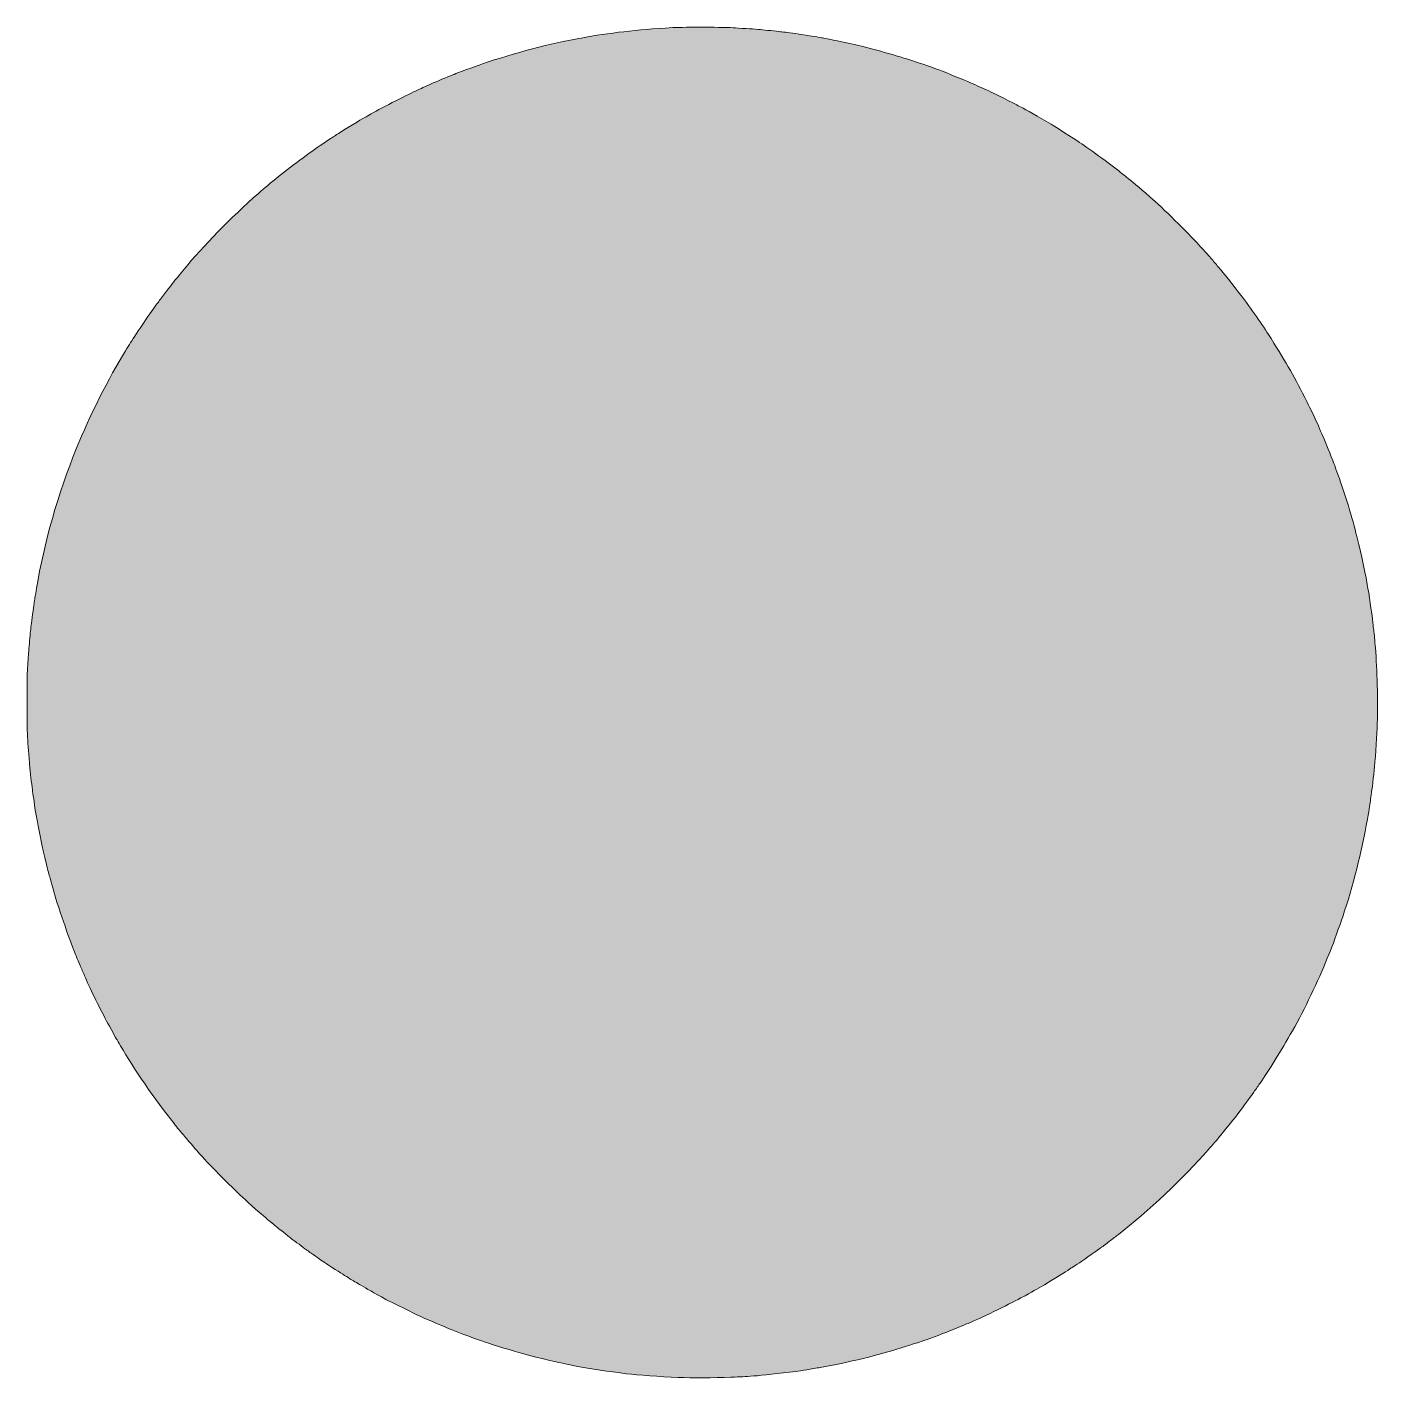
# Model space of a CAD drawing. Header units: inches. Extents: x -41.6 to -30.4, y 24.1 to 25.5.
# Drawn here: x -41.553 to -40.184, y 24.13 to 25.499 of the extents above; entities that cross this region are included whole.
import ezdxf

# ---------------------------------------------------------------- set-up
doc = ezdxf.new("R2010")
doc.units = ezdxf.units.IN
doc.header["$MEASUREMENT"] = 0
doc.layers.add('Baseball', color=7, linetype='Continuous')

msp = doc.modelspace()

# ---------------------------------------------------------------- hatches: boundary and pattern name
at = {"layer": 'Baseball'}
h = msp.add_hatch(color=7, dxfattribs=at)
h.dxf.hatch_style = 2
edge = h.paths.add_edge_path()
edge.add_spline(control_points=[(-40.1843, 24.7935), (-40.1846, 24.7827), (-40.186, 24.7616), (-40.1871, 24.7499), (-40.1879, 24.741), (-40.1898, 24.7244), (-40.1902, 24.7228), (-40.1903, 24.7223), (-40.1907, 24.7196), (-40.191, 24.7169), (-40.1917, 24.7116), (-40.1922, 24.7083), (-40.1943, 24.6965), (-40.2002, 24.6629), (-40.2088, 24.6289), (-40.2193, 24.5976), (-40.2219, 24.5899), (-40.2296, 24.5684), (-40.2306, 24.5662), (-40.231, 24.5654), (-40.2329, 24.5606), (-40.2349, 24.5556), (-40.2442, 24.5325), (-40.2581, 24.5036), (-40.2702, 24.482), (-40.2818, 24.4616), (-40.2943, 24.4413), (-40.3031, 24.4289), (-40.3044, 24.427), (-40.3072, 24.4229), (-40.3094, 24.4198), (-40.3116, 24.4166), (-40.3142, 24.4131), (-40.315, 24.412), (-40.3159, 24.4108), (-40.3176, 24.4086), (-40.3188, 24.4069), (-40.3245, 24.399), (-40.3313, 24.3903), (-40.3383, 24.3819), (-40.3408, 24.3788), (-40.3434, 24.3757), (-40.344, 24.3749), (-40.3446, 24.3741), (-40.3468, 24.3715), (-40.3488, 24.3692), (-40.3509, 24.3668), (-40.354, 24.3632), (-40.3557, 24.3612), (-40.3796, 24.3338), (-40.4178, 24.2978), (-40.4465, 24.2757), (-40.4487, 24.274), (-40.4528, 24.2709), (-40.4556, 24.2687), (-40.4584, 24.2665), (-40.4615, 24.2642), (-40.4625, 24.2635), (-40.4635, 24.2628), (-40.467, 24.2604), (-40.4703, 24.258), (-40.4807, 24.2506), (-40.4882, 24.2455), (-40.4919, 24.2432), (-40.4939, 24.242), (-40.4961, 24.2405), (-40.4968, 24.24), (-40.4986, 24.2386), (-40.5122, 24.2302), (-40.5215, 24.2247), (-40.5297, 24.2198), (-40.5329, 24.218), (-40.5456, 24.2112), (-40.5587, 24.204), (-40.5873, 24.1903), (-40.5989, 24.1855), (-40.6008, 24.1848), (-40.6044, 24.1833), (-40.6069, 24.1822), (-40.6095, 24.1811), (-40.6137, 24.1793), (-40.6164, 24.1783), (-40.6191, 24.1773), (-40.6224, 24.176), (-40.6238, 24.1754), (-40.6291, 24.1733), (-40.645, 24.1675), (-40.6481, 24.1665), (-40.6499, 24.166), (-40.6557, 24.1642), (-40.6612, 24.1624), (-40.6899, 24.1532), (-40.7206, 24.1457), (-40.7489, 24.1408), (-40.7522, 24.1402), (-40.7583, 24.1392), (-40.7624, 24.1385), (-40.7664, 24.1378), (-40.7713, 24.137), (-40.7733, 24.1368), (-40.7911, 24.1346), (-40.8074, 24.1328), (-40.8159, 24.1322), (-40.8259, 24.1315), (-40.8285, 24.1313), (-40.8393, 24.1309), (-40.8571, 24.1302), (-40.8783, 24.1301), (-40.8929, 24.1307), (-40.8929, 24.1307), (-40.8929, 24.1307), (-40.8929, 24.1307), (-40.9111, 24.1314), (-40.9334, 24.133), (-40.945, 24.1345), (-40.9477, 24.1349), (-40.9514, 24.1353), (-40.9534, 24.1356), (-40.9677, 24.1373), (-40.9891, 24.1407), (-41.0009, 24.1432), (-41.0041, 24.1439), (-41.0082, 24.1447), (-41.0099, 24.145), (-41.0177, 24.1465), (-41.042, 24.1525), (-41.0542, 24.1559), (-41.0661, 24.1593), (-41.0847, 24.1652), (-41.0928, 24.1681), (-41.0942, 24.1686), (-41.0974, 24.1697), (-41.1, 24.1706), (-41.1119, 24.1747), (-41.1359, 24.1845), (-41.1542, 24.1927), (-41.1591, 24.1949), (-41.1839, 24.2072), (-41.1888, 24.2098), (-41.2019, 24.2169), (-41.2084, 24.2206), (-41.2143, 24.2241), (-41.218, 24.2264), (-41.2229, 24.2293), (-41.2253, 24.2307), (-41.2306, 24.2338), (-41.2333, 24.2356), (-41.244, 24.2426), (-41.2531, 24.2485), (-41.254, 24.2491), (-41.2604, 24.2536), (-41.2673, 24.2584), (-41.2679, 24.2589), (-41.2698, 24.2603), (-41.2708, 24.2611), (-41.274, 24.2635), (-41.2769, 24.2656), (-41.2798, 24.2677), (-41.2833, 24.2703), (-41.2845, 24.2713), (-41.2858, 24.2723), (-41.2895, 24.2752), (-41.2927, 24.2778), (-41.296, 24.2803), (-41.3011, 24.2844), (-41.3041, 24.2869), (-41.307, 24.2894), (-41.3104, 24.2921), (-41.3114, 24.293), (-41.3149, 24.2959), (-41.3267, 24.3064), (-41.3343, 24.3134), (-41.3449, 24.3232), (-41.3726, 24.3512), (-41.3777, 24.3574), (-41.379, 24.3589), (-41.3821, 24.3625), (-41.3847, 24.3654), (-41.3872, 24.3683), (-41.3901, 24.3716), (-41.391, 24.3728), (-41.3919, 24.374), (-41.3938, 24.3762), (-41.3952, 24.3779), (-41.3967, 24.3795), (-41.4004, 24.384), (-41.4035, 24.388), (-41.4229, 24.4122), (-41.4444, 24.4435), (-41.4578, 24.4669), (-41.4595, 24.4699), (-41.4611, 24.4725), (-41.4613, 24.4728), (-41.4618, 24.4734), (-41.4691, 24.4865), (-41.4719, 24.4917), (-41.4795, 24.5062), (-41.4897, 24.527), (-41.4943, 24.5377), (-41.4955, 24.5407), (-41.4976, 24.5455), (-41.4988, 24.5483), (-41.5, 24.551), (-41.5016, 24.5547), (-41.5023, 24.5565), (-41.503, 24.5582), (-41.504, 24.5607), (-41.5045, 24.562), (-41.5091, 24.5726), (-41.5225, 24.6119), (-41.5262, 24.6257), (-41.5269, 24.6281), (-41.5281, 24.6325), (-41.5289, 24.6354), (-41.5297, 24.6383), (-41.5312, 24.6438), (-41.5321, 24.6476), (-41.533, 24.6514), (-41.5342, 24.656), (-41.5346, 24.6577), (-41.5361, 24.6634), (-41.5403, 24.6839), (-41.542, 24.6938), (-41.5424, 24.6961), (-41.5429, 24.6987), (-41.5431, 24.6995), (-41.5433, 24.7004), (-41.5437, 24.7024), (-41.5439, 24.704), (-41.5444, 24.7074), (-41.5462, 24.7204), (-41.5469, 24.7244), (-41.5475, 24.7287), (-41.5489, 24.7404), (-41.5496, 24.7482), (-41.5522, 24.7764), (-41.5525, 24.7828), (-41.5525, 24.8127), (-41.5526, 24.8379), (-41.5522, 24.8502), (-41.5511, 24.8642), (-41.5508, 24.867), (-41.5505, 24.8716), (-41.5502, 24.8745), (-41.5496, 24.8825), (-41.549, 24.8882), (-41.5483, 24.8929), (-41.548, 24.8952), (-41.5474, 24.9002), (-41.5469, 24.904), (-41.5455, 24.9149), (-41.5452, 24.9171), (-41.5445, 24.9207), (-41.5442, 24.9226), (-41.5434, 24.927), (-41.5429, 24.9306), (-41.5354, 24.9761), (-41.521, 25.0266), (-41.5026, 25.0719), (-41.4892, 25.1051), (-41.4698, 25.1436), (-41.4526, 25.1712), (-41.451, 25.1738), (-41.4488, 25.1774), (-41.4476, 25.1794), (-41.4418, 25.1887), (-41.426, 25.212), (-41.4209, 25.2187), (-41.4199, 25.22), (-41.4169, 25.224), (-41.4141, 25.2276), (-41.4056, 25.2388), (-41.4039, 25.2411), (-41.3999, 25.2459), (-41.3978, 25.2484), (-41.3947, 25.2521), (-41.3931, 25.2541), (-41.3747, 25.2767), (-41.3462, 25.3058), (-41.3181, 25.3307), (-41.3068, 25.3406), (-41.29, 25.3541), (-41.2728, 25.3668), (-41.2638, 25.3735), (-41.2593, 25.3766), (-41.248, 25.3841), (-41.2439, 25.3868), (-41.2397, 25.3896), (-41.2388, 25.3902), (-41.2357, 25.3924), (-41.2189, 25.4026), (-41.2123, 25.4064), (-41.2105, 25.4074), (-41.2074, 25.4092), (-41.2056, 25.4103), (-41.1967, 25.4155), (-41.1685, 25.4301), (-41.1588, 25.4344), (-41.1564, 25.4355), (-41.1531, 25.437), (-41.1514, 25.4378), (-41.1456, 25.4406), (-41.1367, 25.4444), (-41.1292, 25.4475), (-41.125, 25.4492), (-41.1207, 25.4509), (-41.1198, 25.4513), (-41.1168, 25.4526), (-41.0991, 25.4591), (-41.0911, 25.4619), (-41.0604, 25.4725), (-41.0192, 25.4833), (-40.9934, 25.4876), (-40.9898, 25.4882), (-40.9858, 25.4889), (-40.9844, 25.4892), (-40.9808, 25.4901), (-40.9609, 25.493), (-40.9479, 25.4945), (-40.9321, 25.4964), (-40.919, 25.4974), (-40.898, 25.4986), (-40.8849, 25.4993), (-40.846, 25.4991), (-40.8347, 25.4984), (-40.831, 25.4981), (-40.8246, 25.4977), (-40.8206, 25.4975), (-40.8165, 25.4972), (-40.8115, 25.4968), (-40.8094, 25.4966), (-40.8073, 25.4964), (-40.8025, 25.4959), (-40.7988, 25.4956), (-40.7951, 25.4952), (-40.7908, 25.4947), (-40.7891, 25.4945), (-40.7875, 25.4943), (-40.7845, 25.4939), (-40.7824, 25.4937), (-40.7744, 25.4928), (-40.768, 25.4918), (-40.755, 25.4896), (-40.7513, 25.489), (-40.7474, 25.4884), (-40.7463, 25.4882), (-40.7453, 25.4881), (-40.7423, 25.4875), (-40.7398, 25.487), (-40.7352, 25.4861), (-40.7338, 25.4858), (-40.7206, 25.4829), (-40.7033, 25.4792), (-40.6803, 25.473), (-40.6601, 25.4666), (-40.649, 25.4631), (-40.64, 25.46), (-40.6286, 25.4558), (-40.6198, 25.4524), (-40.6018, 25.4452), (-40.5966, 25.4428), (-40.5944, 25.4419), (-40.5902, 25.44), (-40.5873, 25.4387), (-40.5844, 25.4374), (-40.5805, 25.4357), (-40.5787, 25.4349), (-40.5743, 25.4329), (-40.5501, 25.4208), (-40.5495, 25.4203), (-40.5493, 25.4201), (-40.5474, 25.4191), (-40.5453, 25.418), (-40.5405, 25.4157), (-40.5277, 25.4084), (-40.5148, 25.4008), (-40.5105, 25.3982), (-40.4924, 25.3866), (-40.4859, 25.3823), (-40.475, 25.375), (-40.4507, 25.3572), (-40.4431, 25.3509), (-40.4414, 25.3495), (-40.4394, 25.3479), (-40.4387, 25.3474), (-40.4325, 25.3425), (-40.4266, 25.3376), (-40.4146, 25.3271), (-40.4019, 25.316), (-40.3764, 25.291), (-40.3652, 25.2786), (-40.362, 25.275), (-40.358, 25.2707), (-40.3564, 25.2689), (-40.3548, 25.2671), (-40.3515, 25.2634), (-40.3492, 25.2607), (-40.3469, 25.2579), (-40.3438, 25.2542), (-40.3423, 25.2525), (-40.3395, 25.2492), (-40.3241, 25.2297), (-40.3209, 25.2254), (-40.3102, 25.211), (-40.2985, 25.1942), (-40.2918, 25.1835), (-40.2762, 25.1587), (-40.2675, 25.1433), (-40.2556, 25.1196), (-40.248, 25.1042), (-40.2442, 25.096), (-40.2365, 25.0776), (-40.234, 25.0717), (-40.2271, 25.0543), (-40.2271, 25.0539), (-40.2271, 25.0538), (-40.2257, 25.0499), (-40.224, 25.0452), (-40.2172, 25.0267), (-40.2094, 25.001), (-40.205, 24.983), (-40.1991, 24.9585), (-40.1981, 24.9539), (-40.1944, 24.9342), (-40.1926, 24.9245), (-40.1901, 24.907), (-40.1887, 24.8952), (-40.1885, 24.893), (-40.1881, 24.8898), (-40.1879, 24.8882), (-40.1876, 24.8866), (-40.1873, 24.883), (-40.187, 24.8802), (-40.1868, 24.8774), (-40.1864, 24.8729), (-40.1862, 24.8701), (-40.1843, 24.8473), (-40.1836, 24.8175), (-40.1843, 24.7935)], knot_values=[0, 0, 0, 0, 1, 1, 1, 2, 2, 2, 3, 3, 3, 4, 4, 4, 5, 5, 5, 6, 6, 6, 7, 7, 7, 8, 8, 8, 9, 9, 9, 10, 10, 10, 11, 11, 11, 12, 12, 12, 13, 13, 13, 14, 14, 14, 15, 15, 15, 16, 16, 16, 17, 17, 17, 18, 18, 18, 19, 19, 19, 20, 20, 20, 21, 21, 21, 22, 22, 22, 23, 23, 23, 24, 24, 24, 25, 25, 25, 26, 26, 26, 27, 27, 27, 28, 28, 28, 29, 29, 29, 30, 30, 30, 31, 31, 31, 32, 32, 32, 33, 33, 33, 34, 34, 34, 35, 35, 35, 36, 36, 36, 37, 37, 37, 38, 38, 38, 39, 39, 39, 40, 40, 40, 41, 41, 41, 42, 42, 42, 43, 43, 43, 44, 44, 44, 45, 45, 45, 46, 46, 46, 47, 47, 47, 48, 48, 48, 49, 49, 49, 50, 50, 50, 51, 51, 51, 52, 52, 52, 53, 53, 53, 54, 54, 54, 55, 55, 55, 56, 56, 56, 57, 57, 57, 58, 58, 58, 59, 59, 59, 60, 60, 60, 61, 61, 61, 62, 62, 62, 63, 63, 63, 64, 64, 64, 65, 65, 65, 66, 66, 66, 67, 67, 67, 68, 68, 68, 69, 69, 69, 70, 70, 70, 71, 71, 71, 72, 72, 72, 73, 73, 73, 74, 74, 74, 75, 75, 75, 76, 76, 76, 77, 77, 77, 78, 78, 78, 79, 79, 79, 80, 80, 80, 81, 81, 81, 82, 82, 82, 83, 83, 83, 84, 84, 84, 85, 85, 85, 86, 86, 86, 87, 87, 87, 88, 88, 88, 89, 89, 89, 90, 90, 90, 91, 91, 91, 92, 92, 92, 93, 93, 93, 94, 94, 94, 95, 95, 95, 96, 96, 96, 97, 97, 97, 98, 98, 98, 99, 99, 99, 100, 100, 100, 101, 101, 101, 102, 102, 102, 103, 103, 103, 104, 104, 104, 105, 105, 105, 106, 106, 106, 107, 107, 107, 108, 108, 108, 109, 109, 109, 110, 110, 110, 111, 111, 111, 112, 112, 112, 113, 113, 113, 114, 114, 114, 115, 115, 115, 116, 116, 116, 117, 117, 117, 118, 118, 118, 119, 119, 119, 120, 120, 120, 121, 121, 121, 122, 122, 122, 123, 123, 123, 124, 124, 124, 125, 125, 125, 126, 126, 126, 127, 127, 127, 128, 128, 128, 129, 129, 129, 130, 130, 130, 131, 131, 131, 132, 132, 132, 133, 133, 133, 134, 134, 134, 135, 135, 135, 136, 136, 136, 137, 137, 137, 138, 138, 138, 139, 139, 139, 140, 140, 140, 141, 141, 141, 142, 142, 142, 143, 143, 143, 144, 144, 144, 145, 145, 145, 146, 146, 146, 146], degree=3, periodic=1)

# ---------------------------------------------------------------- linework, layer by layer
at = {"layer": 'Baseball', "lineweight": 0}
msp.add_open_spline([(-40.1843, 24.7935), (-40.1846, 24.7827), (-40.186, 24.7616), (-40.1871, 24.7499), (-40.1879, 24.741), (-40.1898, 24.7244), (-40.1902, 24.7228), (-40.1903, 24.7223), (-40.1907, 24.7196), (-40.191, 24.7169), (-40.1917, 24.7116), (-40.1922, 24.7083), (-40.1943, 24.6965), (-40.2002, 24.6629), (-40.2088, 24.6289), (-40.2193, 24.5976), (-40.2219, 24.5899), (-40.2296, 24.5684), (-40.2306, 24.5662), (-40.231, 24.5654), (-40.2329, 24.5606), (-40.2349, 24.5556), (-40.2442, 24.5325), (-40.2581, 24.5036), (-40.2702, 24.482), (-40.2818, 24.4616), (-40.2943, 24.4413), (-40.3031, 24.4289), (-40.3044, 24.427), (-40.3072, 24.4229), (-40.3094, 24.4198), (-40.3116, 24.4166), (-40.3142, 24.4131), (-40.315, 24.412), (-40.3159, 24.4108), (-40.3176, 24.4086), (-40.3188, 24.4069), (-40.3245, 24.399), (-40.3313, 24.3903), (-40.3383, 24.3819), (-40.3408, 24.3788), (-40.3434, 24.3757), (-40.344, 24.3749), (-40.3446, 24.3741), (-40.3468, 24.3715), (-40.3488, 24.3692), (-40.3509, 24.3668), (-40.354, 24.3632), (-40.3557, 24.3612), (-40.3796, 24.3338), (-40.4178, 24.2978), (-40.4465, 24.2757), (-40.4487, 24.274), (-40.4528, 24.2709), (-40.4556, 24.2687), (-40.4584, 24.2665), (-40.4615, 24.2642), (-40.4625, 24.2635), (-40.4635, 24.2628), (-40.467, 24.2604), (-40.4703, 24.258), (-40.4807, 24.2506), (-40.4882, 24.2455), (-40.4919, 24.2432), (-40.4939, 24.242), (-40.4961, 24.2405), (-40.4968, 24.24), (-40.4986, 24.2386), (-40.5122, 24.2302), (-40.5215, 24.2247), (-40.5297, 24.2198), (-40.5329, 24.218), (-40.5456, 24.2112), (-40.5587, 24.204), (-40.5873, 24.1903), (-40.5989, 24.1855), (-40.6008, 24.1848), (-40.6044, 24.1833), (-40.6069, 24.1822), (-40.6095, 24.1811), (-40.6137, 24.1793), (-40.6164, 24.1783), (-40.6191, 24.1773), (-40.6224, 24.176), (-40.6238, 24.1754), (-40.6291, 24.1733), (-40.645, 24.1675), (-40.6481, 24.1665), (-40.6499, 24.166), (-40.6557, 24.1642), (-40.6612, 24.1624), (-40.6899, 24.1532), (-40.7206, 24.1457), (-40.7489, 24.1408), (-40.7522, 24.1402), (-40.7583, 24.1392), (-40.7624, 24.1385), (-40.7664, 24.1378), (-40.7713, 24.137), (-40.7733, 24.1368), (-40.7911, 24.1346), (-40.8074, 24.1328), (-40.8159, 24.1322), (-40.8259, 24.1315), (-40.8285, 24.1313), (-40.8393, 24.1309), (-40.8571, 24.1302), (-40.8783, 24.1301), (-40.8929, 24.1307), (-40.8929, 24.1307), (-40.8929, 24.1307), (-40.8929, 24.1307), (-40.9111, 24.1314), (-40.9334, 24.133), (-40.945, 24.1345), (-40.9477, 24.1349), (-40.9514, 24.1353), (-40.9534, 24.1356), (-40.9677, 24.1373), (-40.9891, 24.1407), (-41.0009, 24.1432), (-41.0041, 24.1439), (-41.0082, 24.1447), (-41.0099, 24.145), (-41.0177, 24.1465), (-41.042, 24.1525), (-41.0542, 24.1559), (-41.0661, 24.1593), (-41.0847, 24.1652), (-41.0928, 24.1681), (-41.0942, 24.1686), (-41.0974, 24.1697), (-41.1, 24.1706), (-41.1119, 24.1747), (-41.1359, 24.1845), (-41.1542, 24.1927), (-41.1591, 24.1949), (-41.1839, 24.2072), (-41.1888, 24.2098), (-41.2019, 24.2169), (-41.2084, 24.2206), (-41.2143, 24.2241), (-41.218, 24.2264), (-41.2229, 24.2293), (-41.2253, 24.2307), (-41.2306, 24.2338), (-41.2333, 24.2356), (-41.244, 24.2426), (-41.2531, 24.2485), (-41.254, 24.2491), (-41.2604, 24.2536), (-41.2673, 24.2584), (-41.2679, 24.2589), (-41.2698, 24.2603), (-41.2708, 24.2611), (-41.274, 24.2635), (-41.2769, 24.2656), (-41.2798, 24.2677), (-41.2833, 24.2703), (-41.2845, 24.2713), (-41.2858, 24.2723), (-41.2895, 24.2752), (-41.2927, 24.2778), (-41.296, 24.2803), (-41.3011, 24.2844), (-41.3041, 24.2869), (-41.307, 24.2894), (-41.3104, 24.2921), (-41.3114, 24.293), (-41.3149, 24.2959), (-41.3267, 24.3064), (-41.3343, 24.3134), (-41.3449, 24.3232), (-41.3726, 24.3512), (-41.3777, 24.3574), (-41.379, 24.3589), (-41.3821, 24.3625), (-41.3847, 24.3654), (-41.3872, 24.3683), (-41.3901, 24.3716), (-41.391, 24.3728), (-41.3919, 24.374), (-41.3938, 24.3762), (-41.3952, 24.3779), (-41.3967, 24.3795), (-41.4004, 24.384), (-41.4035, 24.388), (-41.4229, 24.4122), (-41.4444, 24.4435), (-41.4578, 24.4669), (-41.4595, 24.4699), (-41.4611, 24.4725), (-41.4613, 24.4728), (-41.4618, 24.4734), (-41.4691, 24.4865), (-41.4719, 24.4917), (-41.4795, 24.5062), (-41.4897, 24.527), (-41.4943, 24.5377), (-41.4955, 24.5407), (-41.4976, 24.5455), (-41.4988, 24.5483), (-41.5, 24.551), (-41.5016, 24.5547), (-41.5023, 24.5565), (-41.503, 24.5582), (-41.504, 24.5607), (-41.5045, 24.562), (-41.5091, 24.5726), (-41.5225, 24.6119), (-41.5262, 24.6257), (-41.5269, 24.6281), (-41.5281, 24.6325), (-41.5289, 24.6354), (-41.5297, 24.6383), (-41.5312, 24.6438), (-41.5321, 24.6476), (-41.533, 24.6514), (-41.5342, 24.656), (-41.5346, 24.6577), (-41.5361, 24.6634), (-41.5403, 24.6839), (-41.542, 24.6938), (-41.5424, 24.6961), (-41.5429, 24.6987), (-41.5431, 24.6995), (-41.5433, 24.7004), (-41.5437, 24.7024), (-41.5439, 24.704), (-41.5444, 24.7074), (-41.5462, 24.7204), (-41.5469, 24.7244), (-41.5475, 24.7287), (-41.5489, 24.7404), (-41.5496, 24.7482), (-41.5522, 24.7764), (-41.5525, 24.7828), (-41.5525, 24.8127), (-41.5526, 24.8379), (-41.5522, 24.8502), (-41.5511, 24.8642), (-41.5508, 24.867), (-41.5505, 24.8716), (-41.5502, 24.8745), (-41.5496, 24.8825), (-41.549, 24.8882), (-41.5483, 24.8929), (-41.548, 24.8952), (-41.5474, 24.9002), (-41.5469, 24.904), (-41.5455, 24.9149), (-41.5452, 24.9171), (-41.5445, 24.9207), (-41.5442, 24.9226), (-41.5434, 24.927), (-41.5429, 24.9306), (-41.5354, 24.9761), (-41.521, 25.0266), (-41.5026, 25.0719), (-41.4892, 25.1051), (-41.4698, 25.1436), (-41.4526, 25.1712), (-41.451, 25.1738), (-41.4488, 25.1774), (-41.4476, 25.1794), (-41.4418, 25.1887), (-41.426, 25.212), (-41.4209, 25.2187), (-41.4199, 25.22), (-41.4169, 25.224), (-41.4141, 25.2276), (-41.4056, 25.2388), (-41.4039, 25.2411), (-41.3999, 25.2459), (-41.3978, 25.2484), (-41.3947, 25.2521), (-41.3931, 25.2541), (-41.3747, 25.2767), (-41.3462, 25.3058), (-41.3181, 25.3307), (-41.3068, 25.3406), (-41.29, 25.3541), (-41.2728, 25.3668), (-41.2638, 25.3735), (-41.2593, 25.3766), (-41.248, 25.3841), (-41.2439, 25.3868), (-41.2397, 25.3896), (-41.2388, 25.3902), (-41.2357, 25.3924), (-41.2189, 25.4026), (-41.2123, 25.4064), (-41.2105, 25.4074), (-41.2074, 25.4092), (-41.2056, 25.4103), (-41.1967, 25.4155), (-41.1685, 25.4301), (-41.1588, 25.4344), (-41.1564, 25.4355), (-41.1531, 25.437), (-41.1514, 25.4378), (-41.1456, 25.4406), (-41.1367, 25.4444), (-41.1292, 25.4475), (-41.125, 25.4492), (-41.1207, 25.4509), (-41.1198, 25.4513), (-41.1168, 25.4526), (-41.0991, 25.4591), (-41.0911, 25.4619), (-41.0604, 25.4725), (-41.0192, 25.4833), (-40.9934, 25.4876), (-40.9898, 25.4882), (-40.9858, 25.4889), (-40.9844, 25.4892), (-40.9808, 25.4901), (-40.9609, 25.493), (-40.9479, 25.4945), (-40.9321, 25.4964), (-40.919, 25.4974), (-40.898, 25.4986), (-40.8849, 25.4993), (-40.846, 25.4991), (-40.8347, 25.4984), (-40.831, 25.4981), (-40.8246, 25.4977), (-40.8206, 25.4975), (-40.8165, 25.4972), (-40.8115, 25.4968), (-40.8094, 25.4966), (-40.8073, 25.4964), (-40.8025, 25.4959), (-40.7988, 25.4956), (-40.7951, 25.4952), (-40.7908, 25.4947), (-40.7891, 25.4945), (-40.7875, 25.4943), (-40.7845, 25.4939), (-40.7824, 25.4937), (-40.7744, 25.4928), (-40.768, 25.4918), (-40.755, 25.4896), (-40.7513, 25.489), (-40.7474, 25.4884), (-40.7463, 25.4882), (-40.7453, 25.4881), (-40.7423, 25.4875), (-40.7398, 25.487), (-40.7352, 25.4861), (-40.7338, 25.4858), (-40.7206, 25.4829), (-40.7033, 25.4792), (-40.6803, 25.473), (-40.6601, 25.4666), (-40.649, 25.4631), (-40.64, 25.46), (-40.6286, 25.4558), (-40.6198, 25.4524), (-40.6018, 25.4452), (-40.5966, 25.4428), (-40.5944, 25.4419), (-40.5902, 25.44), (-40.5873, 25.4387), (-40.5844, 25.4374), (-40.5805, 25.4357), (-40.5787, 25.4349), (-40.5743, 25.4329), (-40.5501, 25.4208), (-40.5495, 25.4203), (-40.5493, 25.4201), (-40.5474, 25.4191), (-40.5453, 25.418), (-40.5405, 25.4157), (-40.5277, 25.4084), (-40.5148, 25.4008), (-40.5105, 25.3982), (-40.4924, 25.3866), (-40.4859, 25.3823), (-40.475, 25.375), (-40.4507, 25.3572), (-40.4431, 25.3509), (-40.4414, 25.3495), (-40.4394, 25.3479), (-40.4387, 25.3474), (-40.4325, 25.3425), (-40.4266, 25.3376), (-40.4146, 25.3271), (-40.4019, 25.316), (-40.3764, 25.291), (-40.3652, 25.2786), (-40.362, 25.275), (-40.358, 25.2707), (-40.3564, 25.2689), (-40.3548, 25.2671), (-40.3515, 25.2634), (-40.3492, 25.2607), (-40.3469, 25.2579), (-40.3438, 25.2542), (-40.3423, 25.2525), (-40.3395, 25.2492), (-40.3241, 25.2297), (-40.3209, 25.2254), (-40.3102, 25.211), (-40.2985, 25.1942), (-40.2918, 25.1835), (-40.2762, 25.1587), (-40.2675, 25.1433), (-40.2556, 25.1196), (-40.248, 25.1042), (-40.2442, 25.096), (-40.2365, 25.0776), (-40.234, 25.0717), (-40.2271, 25.0543), (-40.2271, 25.0539), (-40.2271, 25.0538), (-40.2257, 25.0499), (-40.224, 25.0452), (-40.2172, 25.0267), (-40.2094, 25.001), (-40.205, 24.983), (-40.1991, 24.9585), (-40.1981, 24.9539), (-40.1944, 24.9342), (-40.1926, 24.9245), (-40.1901, 24.907), (-40.1887, 24.8952), (-40.1885, 24.893), (-40.1881, 24.8898), (-40.1879, 24.8882), (-40.1876, 24.8866), (-40.1873, 24.883), (-40.187, 24.8802), (-40.1868, 24.8774), (-40.1864, 24.8729), (-40.1862, 24.8701), (-40.1843, 24.8473), (-40.1836, 24.8175), (-40.1843, 24.7935)], degree=3, knots=[0, 0, 0, 0, 1, 1, 1, 2, 2, 2, 3, 3, 3, 4, 4, 4, 5, 5, 5, 6, 6, 6, 7, 7, 7, 8, 8, 8, 9, 9, 9, 10, 10, 10, 11, 11, 11, 12, 12, 12, 13, 13, 13, 14, 14, 14, 15, 15, 15, 16, 16, 16, 17, 17, 17, 18, 18, 18, 19, 19, 19, 20, 20, 20, 21, 21, 21, 22, 22, 22, 23, 23, 23, 24, 24, 24, 25, 25, 25, 26, 26, 26, 27, 27, 27, 28, 28, 28, 29, 29, 29, 30, 30, 30, 31, 31, 31, 32, 32, 32, 33, 33, 33, 34, 34, 34, 35, 35, 35, 36, 36, 36, 37, 37, 37, 38, 38, 38, 39, 39, 39, 40, 40, 40, 41, 41, 41, 42, 42, 42, 43, 43, 43, 44, 44, 44, 45, 45, 45, 46, 46, 46, 47, 47, 47, 48, 48, 48, 49, 49, 49, 50, 50, 50, 51, 51, 51, 52, 52, 52, 53, 53, 53, 54, 54, 54, 55, 55, 55, 56, 56, 56, 57, 57, 57, 58, 58, 58, 59, 59, 59, 60, 60, 60, 61, 61, 61, 62, 62, 62, 63, 63, 63, 64, 64, 64, 65, 65, 65, 66, 66, 66, 67, 67, 67, 68, 68, 68, 69, 69, 69, 70, 70, 70, 71, 71, 71, 72, 72, 72, 73, 73, 73, 74, 74, 74, 75, 75, 75, 76, 76, 76, 77, 77, 77, 78, 78, 78, 79, 79, 79, 80, 80, 80, 81, 81, 81, 82, 82, 82, 83, 83, 83, 84, 84, 84, 85, 85, 85, 86, 86, 86, 87, 87, 87, 88, 88, 88, 89, 89, 89, 90, 90, 90, 91, 91, 91, 92, 92, 92, 93, 93, 93, 94, 94, 94, 95, 95, 95, 96, 96, 96, 97, 97, 97, 98, 98, 98, 99, 99, 99, 100, 100, 100, 101, 101, 101, 102, 102, 102, 103, 103, 103, 104, 104, 104, 105, 105, 105, 106, 106, 106, 107, 107, 107, 108, 108, 108, 109, 109, 109, 110, 110, 110, 111, 111, 111, 112, 112, 112, 113, 113, 113, 114, 114, 114, 115, 115, 115, 116, 116, 116, 117, 117, 117, 118, 118, 118, 119, 119, 119, 120, 120, 120, 121, 121, 121, 122, 122, 122, 123, 123, 123, 124, 124, 124, 125, 125, 125, 126, 126, 126, 127, 127, 127, 128, 128, 128, 129, 129, 129, 130, 130, 130, 131, 131, 131, 132, 132, 132, 133, 133, 133, 134, 134, 134, 135, 135, 135, 136, 136, 136, 137, 137, 137, 138, 138, 138, 139, 139, 139, 140, 140, 140, 141, 141, 141, 142, 142, 142, 143, 143, 143, 144, 144, 144, 145, 145, 145, 146, 146, 146, 146], dxfattribs=at)

doc.saveas('drawing.dxf')
